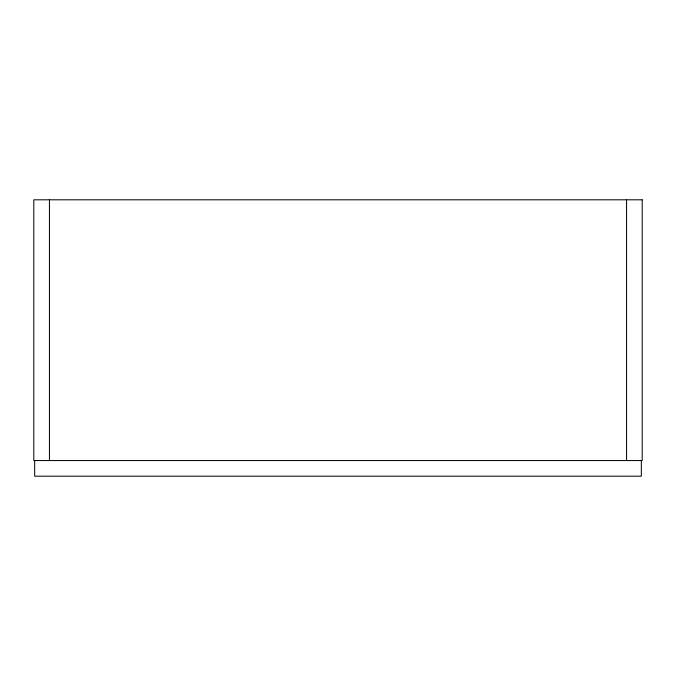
<?xml version="1.0" encoding="UTF-8"?>
<svg xmlns="http://www.w3.org/2000/svg" width="676" height="676" viewBox="0 0 676 676"><rect width="100%" height="100%" fill="white"/><g stroke="black" fill="none" stroke-linecap="round" stroke-linejoin="round"><path stroke-width="1.01" d="M641.33 460.55L641.33 476.191L34.67 476.191L34.67 460.55M626.559 199.809L626.559 460.55M49.441 199.809L49.441 460.55M642.2 199.809L33.8 199.809L33.8 460.55L642.2 460.55L642.2 199.809"/></g></svg>
